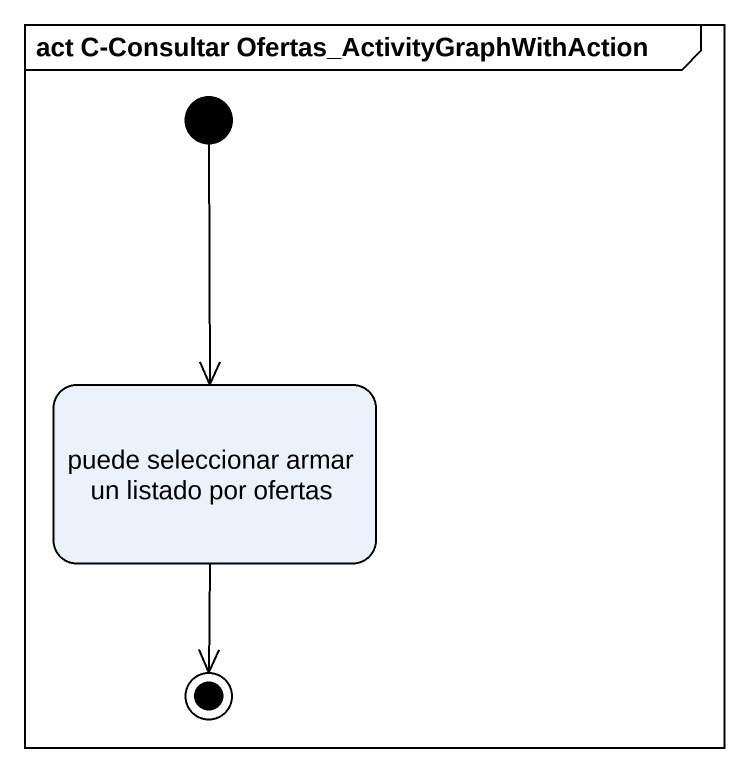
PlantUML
@startuml
mainframe act C-Consultar Ofertas_ActivityGraphWithAction
hide empty description
state "puede seleccionar armar un listado por ofertas" as puede_seleccionar_armar_un
[*] --> puede_seleccionar_armar_un
puede_seleccionar_armar_un --> [*]
@enduml
